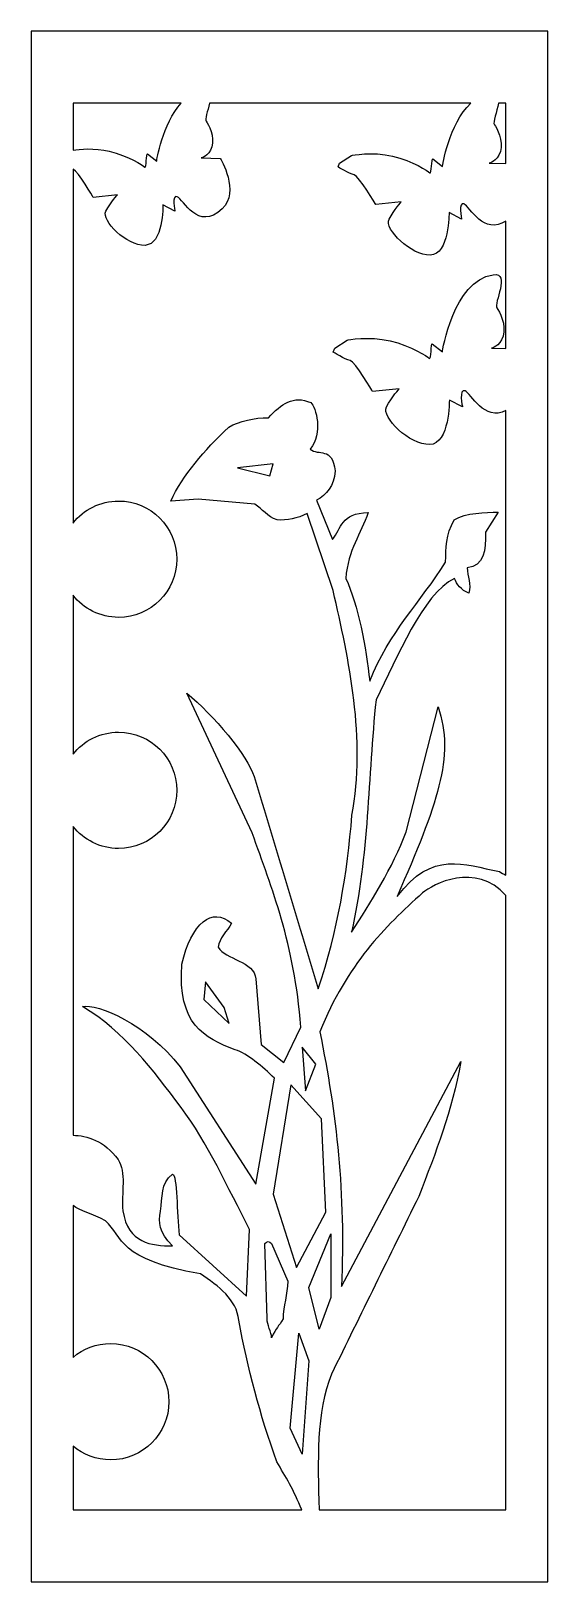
# Model space of a CAD drawing. Header units: centimetres. Extents: x -18.9 to -12.9, y -9 to 9.
import ezdxf

# ---------------------------------------------------------------- set-up
doc = ezdxf.new("R2010")
doc.units = ezdxf.units.CM
doc.header["$MEASUREMENT"] = 0
doc.layers.add('layer 1', color=7, linetype='Continuous')

msp = doc.modelspace()

# ---------------------------------------------------------------- linework, layer by layer
at = {"layer": 'layer 1', "color": 250}
for points, knots in [([(-18.89462, 9.00077), (-18.89462, 9.00077), (-12.89429, 9.00077), (-12.89429, 9.00077), (-12.89429, 9.00077), (-12.89429, 9.00077), (-12.89429, -9.00021), (-12.89429, -9.00021), (-12.89429, -9.00021), (-12.89429, -9.00021), (-18.89462, -9.00021), (-18.89462, -9.00021), (-18.89462, -9.00021), (-18.89462, -9.00021), (-18.89462, 9.00077), (-18.89462, 9.00077)], [0, 0, 0, 0, 0.2, 0.2, 0.2, 0.2, 0.4, 0.4, 0.4, 0.4, 0.6, 0.6, 0.6, 0.6, 1, 1, 1, 1]), ([(-18.40671, 8.16189), (-18.40671, 8.16189), (-17.15095, 8.16189), (-17.15095, 8.16189), (-17.15095, 8.16189), (-17.37102, 7.92677), (-17.43609, 7.49018), (-17.43609, 7.49018), (-17.43609, 7.49018), (-17.43609, 7.49018), (-17.54398, 7.57495), (-17.54398, 7.57495), (-17.54398, 7.57495), (-17.55557, 7.58405), (-17.55554, 7.40155), (-17.57481, 7.42082), (-17.57481, 7.42082), (-17.59408, 7.44008), (-17.76363, 7.55183), (-17.98712, 7.60578), (-17.98712, 7.60578), (-18.15817, 7.64707), (-18.33372, 7.62969), (-18.40671, 7.61925), (-18.40671, 7.61925), (-18.40671, 7.61925), (-18.40671, 8.16189), (-18.40671, 8.16189)], [0, 0, 0, 0, 0.125, 0.125, 0.125, 0.125, 0.25, 0.25, 0.25, 0.25, 0.375, 0.375, 0.375, 0.375, 0.5, 0.5, 0.5, 0.5, 0.625, 0.625, 0.625, 0.625, 0.75, 0.75, 0.75, 0.75, 1, 1, 1, 1]), ([(-16.8231, 8.16189), (-16.8231, 8.16189), (-13.791, 8.16189), (-13.791, 8.16189), (-13.791, 8.16189), (-14.04517, 7.92373), (-14.11913, 7.42759), (-14.11913, 7.42759), (-14.11913, 7.42759), (-14.11913, 7.42759), (-14.23248, 7.51665), (-14.23248, 7.51665), (-14.23248, 7.51665), (-14.24465, 7.52621), (-14.24463, 7.33448), (-14.26487, 7.35472), (-14.26487, 7.35472), (-14.28512, 7.37495), (-14.46324, 7.49237), (-14.69805, 7.54904), (-14.69805, 7.54904), (-14.93286, 7.60572), (-15.17576, 7.55714), (-15.17576, 7.55714), (-15.17576, 7.55714), (-15.17576, 7.55714), (-15.3134, 7.46807), (-15.3134, 7.46807), (-15.3134, 7.46807), (-15.3134, 7.46807), (-15.3296, 7.42354), (-15.3296, 7.42354), (-15.3296, 7.42354), (-15.3296, 7.42354), (-15.20005, 7.34257), (-15.14337, 7.33042), (-15.14337, 7.33042), (-15.0867, 7.31828), (-14.89237, 6.98631), (-14.89237, 6.98631), (-14.89237, 6.98631), (-14.89237, 6.98631), (-14.59684, 7.0187), (-14.59684, 7.0187), (-14.59684, 7.0187), (-14.59684, 7.0187), (-14.67781, 6.92964), (-14.73854, 6.81628), (-14.73854, 6.81628), (-14.79926, 6.70292), (-14.48348, 6.39524), (-14.26082, 6.3993), (-14.26082, 6.3993), (-14.03816, 6.40334), (-14.04221, 6.8932), (-14.04221, 6.8932), (-14.04221, 6.8932), (-14.04221, 6.8932), (-13.89646, 6.81628), (-13.89646, 6.81628), (-13.89646, 6.81628), (-13.89646, 6.81628), (-13.941, 7.0268), (-13.86813, 6.99441), (-13.86813, 6.99441), (-13.80044, 6.96432), (-13.63896, 6.62269), (-13.38221, 6.79563), (-13.38221, 6.79563), (-13.38221, 6.79563), (-13.38221, 5.31434), (-13.38221, 5.31434), (-13.38221, 5.31434), (-13.38221, 5.31434), (-13.55154, 5.32017), (-13.55154, 5.32017), (-13.55154, 5.32017), (-13.55154, 5.32017), (-13.45828, 5.33289), (-13.41589, 5.46007), (-13.41589, 5.46007), (-13.3735, 5.58725), (-13.45828, 5.75258), (-13.48796, 5.78649), (-13.48796, 5.78649), (-13.52977, 5.83429), (-13.32224, 6.20444), (-13.53035, 6.17226), (-13.53035, 6.17226), (-13.99704, 6.10009), (-14.1196, 5.27779), (-14.1196, 5.27779), (-14.1196, 5.27779), (-14.1196, 5.27779), (-14.2383, 5.37105), (-14.2383, 5.37105), (-14.2383, 5.37105), (-14.25104, 5.38106), (-14.25101, 5.18029), (-14.27221, 5.20149), (-14.27221, 5.20149), (-14.2934, 5.22268), (-14.47993, 5.34562), (-14.7258, 5.40497), (-14.7258, 5.40497), (-14.97168, 5.46431), (-15.22603, 5.41344), (-15.22603, 5.41344), (-15.22603, 5.41344), (-15.22603, 5.41344), (-15.37017, 5.32017), (-15.37017, 5.32017), (-15.37017, 5.32017), (-15.37017, 5.32017), (-15.38712, 5.27355), (-15.38712, 5.27355), (-15.38712, 5.27355), (-15.38712, 5.27355), (-15.25147, 5.18876), (-15.19212, 5.17605), (-15.19212, 5.17605), (-15.13276, 5.16333), (-14.92929, 4.81571), (-14.92929, 4.81571), (-14.92929, 4.81571), (-14.92929, 4.81571), (-14.61983, 4.84963), (-14.61983, 4.84963), (-14.61983, 4.84963), (-14.61983, 4.84963), (-14.70461, 4.75636), (-14.7682, 4.63766), (-14.7682, 4.63766), (-14.83179, 4.51897), (-14.50113, 4.19679), (-14.26798, 4.20103), (-14.26798, 4.20103), (-14.03481, 4.20527), (-14.03906, 4.71822), (-14.03906, 4.71822), (-14.03906, 4.71822), (-14.03906, 4.71822), (-13.88644, 4.63766), (-13.88644, 4.63766), (-13.88644, 4.63766), (-13.88644, 4.63766), (-13.93307, 4.8581), (-13.85676, 4.82419), (-13.85676, 4.82419), (-13.78894, 4.79404), (-13.63123, 4.46518), (-13.38221, 4.59547), (-13.38221, 4.59547), (-13.38221, 4.59547), (-13.38221, -0.79566), (-13.38221, -0.79566), (-13.38221, -0.79566), (-13.41091, -0.78258), (-13.43726, -0.7704), (-13.45785, -0.75396), (-13.45785, -0.75396), (-13.8732, -0.67472), (-14.23526, -0.5049), (-14.64575, -1.04291), (-14.64575, -1.04291), (-14.18224, 0.01864), (-13.97058, 0.58186), (-14.17059, 1.15639), (-14.17059, 1.15639), (-14.17059, 1.15639), (-14.53964, -0.29429), (-14.53964, -0.29429), (-14.53964, -0.29429), (-14.6979, -0.70636), (-14.95303, -1.12411), (-15.17425, -1.45691), (-15.17425, -1.45691), (-14.97295, -0.56393), (-14.98476, 0.34037), (-14.89002, 1.23899), (-14.89002, 1.23899), (-14.64033, 1.73086), (-14.35241, 2.46017), (-13.98039, 2.6473), (-13.98039, 2.6473), (-13.95096, 2.58167), (-13.90623, 2.51154), (-13.81181, 2.47724), (-13.81181, 2.47724), (-13.78471, 2.5752), (-13.82638, 2.67315), (-13.83364, 2.77108), (-13.83364, 2.77108), (-13.63428, 2.7889), (-13.61395, 2.97464), (-13.61919, 3.18437), (-13.61919, 3.18437), (-13.61919, 3.18437), (-13.47123, 3.41705), (-13.47123, 3.41705), (-13.47123, 3.41705), (-13.61712, 3.41561), (-13.85473, 3.40967), (-13.9815, 3.32754), (-13.9815, 3.32754), (-14.08404, 3.15507), (-14.07637, 2.99684), (-14.08359, 2.83673), (-14.08359, 2.83673), (-14.37068, 2.37376), (-14.73803, 2.02282), (-14.96395, 1.45676), (-14.96395, 1.45676), (-15.00315, 1.84315), (-15.09585, 2.3416), (-15.24207, 2.6473), (-15.24207, 2.6473), (-15.2122, 2.98354), (-15.06765, 3.15846), (-14.98044, 3.41401), (-14.98044, 3.41401), (-15.30429, 3.40367), (-15.28797, 3.22755), (-15.39396, 3.10067), (-15.39396, 3.10067), (-15.39396, 3.10067), (-15.58146, 3.55428), (-15.58146, 3.55428), (-15.58146, 3.55428), (-15.45905, 3.61836), (-15.3825, 3.71826), (-15.36328, 3.8944), (-15.36328, 3.8944), (-15.40294, 4.18555), (-15.55723, 4.06445), (-15.65418, 4.14949), (-15.65418, 4.14949), (-15.50304, 4.32895), (-15.58506, 4.63838), (-15.64795, 4.6879), (-15.64795, 4.6879), (-15.85118, 4.77717), (-15.98942, 4.6737), (-16.13912, 4.51202), (-16.13912, 4.51202), (-16.29899, 4.51502), (-16.47796, 4.47325), (-16.59961, 4.40458), (-16.59961, 4.40458), (-16.88538, 4.13112), (-17.13293, 3.84869), (-17.27346, 3.54386), (-17.27346, 3.54386), (-17.27346, 3.54386), (-16.95319, 3.56616), (-16.95319, 3.56616), (-16.95319, 3.56616), (-16.95319, 3.56616), (-16.29735, 3.51105), (-16.29735, 3.51105), (-16.29735, 3.51105), (-16.21099, 3.44989), (-16.15137, 3.36633), (-16.03823, 3.32754), (-16.03823, 3.32754), (-15.92173, 3.31608), (-15.80521, 3.34496), (-15.68868, 3.4007), (-15.68868, 3.4007), (-15.68868, 3.4007), (-15.38753, 2.50558), (-15.38753, 2.50558), (-15.38753, 2.50558), (-15.20596, 1.71275), (-15.00262, 0.77993), (-15.16935, -0.102), (-15.16935, -0.102), (-15.2241, -0.7728), (-15.33326, -1.44358), (-15.56216, -2.11439), (-15.56216, -2.11439), (-15.80986, -1.29339), (-16.05756, -0.47239), (-16.30525, 0.34859), (-16.30525, 0.34859), (-16.37497, 0.57969), (-16.78116, 1.06934), (-17.08445, 1.31516), (-17.08445, 1.31516), (-17.08445, 1.31516), (-16.32828, -0.30713), (-16.32828, -0.30713), (-16.32828, -0.30713), (-16.09579, -0.9565), (-15.84152, -1.58042), (-15.76139, -2.5607), (-15.76139, -2.5607), (-15.76139, -2.5607), (-15.96078, -2.96988), (-15.96078, -2.96988), (-15.96078, -2.96988), (-15.96078, -2.96988), (-16.22198, -2.76069), (-16.22198, -2.76069), (-16.22198, -2.76069), (-16.22198, -2.76069), (-16.28447, -2.00101), (-16.28447, -2.00101), (-16.28447, -2.00101), (-16.30165, -1.79224), (-16.64228, -1.77772), (-16.72082, -1.63255), (-16.72082, -1.63255), (-16.71274, -1.52875), (-16.61861, -1.44731), (-16.56751, -1.3547), (-16.56751, -1.3547), (-16.79126, -1.15761), (-17.03414, -1.35175), (-17.14318, -1.83095), (-17.14318, -1.83095), (-17.19524, -2.52697), (-16.8866, -2.68366), (-16.52689, -2.82297), (-16.52689, -2.82297), (-16.37665, -2.86581), (-16.2121, -3.02043), (-16.06664, -3.15271), (-16.06664, -3.15271), (-16.06664, -3.15271), (-16.28522, -4.38484), (-16.28522, -4.38484), (-16.28522, -4.38484), (-16.28522, -4.38484), (-17.16328, -3.02308), (-17.16328, -3.02308), (-17.16328, -3.02308), (-17.54088, -2.52689), (-18.12882, -2.2822), (-18.29612, -2.32258), (-18.29612, -2.32258), (-17.80915, -2.60953), (-17.48436, -3.05446), (-17.15304, -3.49306), (-17.15304, -3.49306), (-16.84569, -3.90376), (-16.61003, -4.42067), (-16.36005, -4.90963), (-16.36005, -4.90963), (-16.36005, -4.90963), (-16.39325, -5.68304), (-16.39325, -5.68304), (-16.39325, -5.68304), (-16.39325, -5.68304), (-17.17571, -4.96926), (-17.17571, -4.96926), (-17.17571, -4.96926), (-17.20082, -4.73544), (-17.19844, -4.2723), (-17.25109, -4.26783), (-17.25109, -4.26783), (-17.39472, -4.37489), (-17.36721, -4.53571), (-17.39167, -4.69652), (-17.39167, -4.69652), (-17.41916, -4.83108), (-17.40999, -4.93698), (-17.25413, -5.10023), (-17.25413, -5.10023), (-17.4975, -5.09633), (-17.7684, -5.07449), (-17.8284, -4.69079), (-17.8284, -4.69079), (-17.84706, -4.49332), (-17.78628, -4.23854), (-17.88443, -4.09842), (-17.88443, -4.09842), (-18.04122, -3.87827), (-18.24916, -3.81728), (-18.40671, -3.81516), (-18.40671, -3.81516), (-18.40671, -3.81516), (-18.40671, -0.23122), (-18.40671, -0.23122), (-18.40671, -0.23122), (-18.28304, -0.387), (-18.09205, -0.48697), (-17.87774, -0.48697), (-17.87774, -0.48697), (-17.50499, -0.48697), (-17.20271, -0.18467), (-17.20271, 0.18807), (-17.20271, 0.18807), (-17.20271, 0.56082), (-17.50499, 0.86311), (-17.87774, 0.86311), (-17.87774, 0.86311), (-18.09205, 0.86311), (-18.28304, 0.76319), (-18.40671, 0.60741), (-18.40671, 0.60741), (-18.40671, 0.60741), (-18.40671, 2.45142), (-18.40671, 2.45142), (-18.40671, 2.45142), (-18.28304, 2.29564), (-18.09205, 2.19567), (-17.87774, 2.19567), (-17.87774, 2.19567), (-17.50499, 2.19567), (-17.20271, 2.49797), (-17.20271, 2.87071), (-17.20271, 2.87071), (-17.20271, 3.24346), (-17.50499, 3.54575), (-17.87774, 3.54575), (-17.87774, 3.54575), (-18.09205, 3.54575), (-18.28304, 3.44583), (-18.40671, 3.29005), (-18.40671, 3.29005), (-18.40671, 3.29005), (-18.40671, 7.39623), (-18.40671, 7.39623), (-18.40671, 7.39623), (-18.34793, 7.37053), (-18.17209, 7.07016), (-18.17209, 7.07016), (-18.17209, 7.07016), (-18.17209, 7.07016), (-17.89079, 7.10099), (-17.89079, 7.10099), (-17.89079, 7.10099), (-17.89079, 7.10099), (-17.96785, 7.01621), (-18.02566, 6.90831), (-18.02566, 6.90831), (-18.08346, 6.80042), (-17.78289, 6.50756), (-17.57096, 6.51142), (-17.57096, 6.51142), (-17.35902, 6.51527), (-17.36287, 6.98153), (-17.36287, 6.98153), (-17.36287, 6.98153), (-17.36287, 6.98153), (-17.22415, 6.90831), (-17.22415, 6.90831), (-17.22415, 6.90831), (-17.22415, 6.90831), (-17.26654, 7.10869), (-17.19717, 7.07786), (-17.19717, 7.07786), (-17.12781, 7.04703), (-16.95501, 6.67242), (-16.67697, 6.93529), (-16.67697, 6.93529), (-16.46504, 7.13566), (-16.69623, 7.52101), (-16.69623, 7.52101), (-16.69623, 7.52101), (-16.69623, 7.52101), (-16.91973, 7.52871), (-16.91973, 7.52871), (-16.91973, 7.52871), (-16.91973, 7.52871), (-16.83496, 7.54027), (-16.79642, 7.65587), (-16.79642, 7.65587), (-16.75789, 7.77148), (-16.83496, 7.92176), (-16.86193, 7.95258), (-16.86193, 7.95258), (-16.88144, 7.97487), (-16.84129, 8.07429), (-16.8231, 8.16189)], [0, 0, 0, 0, 0.00833333, 0.00833333, 0.00833333, 0.00833333, 0.01666667, 0.01666667, 0.01666667, 0.01666667, 0.025, 0.025, 0.025, 0.025, 0.03333333, 0.03333333, 0.03333333, 0.03333333, 0.04166667, 0.04166667, 0.04166667, 0.04166667, 0.05, 0.05, 0.05, 0.05, 0.05833333, 0.05833333, 0.05833333, 0.05833333, 0.06666667, 0.06666667, 0.06666667, 0.06666667, 0.075, 0.075, 0.075, 0.075, 0.08333333, 0.08333333, 0.08333333, 0.08333333, 0.09166667, 0.09166667, 0.09166667, 0.09166667, 0.1, 0.1, 0.1, 0.1, 0.10833333, 0.10833333, 0.10833333, 0.10833333, 0.11666667, 0.11666667, 0.11666667, 0.11666667, 0.125, 0.125, 0.125, 0.125, 0.13333333, 0.13333333, 0.13333333, 0.13333333, 0.14166667, 0.14166667, 0.14166667, 0.14166667, 0.15, 0.15, 0.15, 0.15, 0.15833333, 0.15833333, 0.15833333, 0.15833333, 0.16666667, 0.16666667, 0.16666667, 0.16666667, 0.175, 0.175, 0.175, 0.175, 0.18333333, 0.18333333, 0.18333333, 0.18333333, 0.19166667, 0.19166667, 0.19166667, 0.19166667, 0.2, 0.2, 0.2, 0.2, 0.20833333, 0.20833333, 0.20833333, 0.20833333, 0.21666667, 0.21666667, 0.21666667, 0.21666667, 0.225, 0.225, 0.225, 0.225, 0.23333333, 0.23333333, 0.23333333, 0.23333333, 0.24166667, 0.24166667, 0.24166667, 0.24166667, 0.25, 0.25, 0.25, 0.25, 0.25833333, 0.25833333, 0.25833333, 0.25833333, 0.26666667, 0.26666667, 0.26666667, 0.26666667, 0.275, 0.275, 0.275, 0.275, 0.28333333, 0.28333333, 0.28333333, 0.28333333, 0.29166667, 0.29166667, 0.29166667, 0.29166667, 0.3, 0.3, 0.3, 0.3, 0.30833333, 0.30833333, 0.30833333, 0.30833333, 0.31666667, 0.31666667, 0.31666667, 0.31666667, 0.325, 0.325, 0.325, 0.325, 0.33333333, 0.33333333, 0.33333333, 0.33333333, 0.34166667, 0.34166667, 0.34166667, 0.34166667, 0.35, 0.35, 0.35, 0.35, 0.35833333, 0.35833333, 0.35833333, 0.35833333, 0.36666667, 0.36666667, 0.36666667, 0.36666667, 0.375, 0.375, 0.375, 0.375, 0.38333333, 0.38333333, 0.38333333, 0.38333333, 0.39166667, 0.39166667, 0.39166667, 0.39166667, 0.4, 0.4, 0.4, 0.4, 0.40833333, 0.40833333, 0.40833333, 0.40833333, 0.41666667, 0.41666667, 0.41666667, 0.41666667, 0.425, 0.425, 0.425, 0.425, 0.43333333, 0.43333333, 0.43333333, 0.43333333, 0.44166667, 0.44166667, 0.44166667, 0.44166667, 0.45, 0.45, 0.45, 0.45, 0.45833333, 0.45833333, 0.45833333, 0.45833333, 0.46666667, 0.46666667, 0.46666667, 0.46666667, 0.475, 0.475, 0.475, 0.475, 0.48333333, 0.48333333, 0.48333333, 0.48333333, 0.49166667, 0.49166667, 0.49166667, 0.49166667, 0.5, 0.5, 0.5, 0.5, 0.50833333, 0.50833333, 0.50833333, 0.50833333, 0.51666667, 0.51666667, 0.51666667, 0.51666667, 0.525, 0.525, 0.525, 0.525, 0.53333333, 0.53333333, 0.53333333, 0.53333333, 0.54166667, 0.54166667, 0.54166667, 0.54166667, 0.55, 0.55, 0.55, 0.55, 0.55833333, 0.55833333, 0.55833333, 0.55833333, 0.56666667, 0.56666667, 0.56666667, 0.56666667, 0.575, 0.575, 0.575, 0.575, 0.58333333, 0.58333333, 0.58333333, 0.58333333, 0.59166667, 0.59166667, 0.59166667, 0.59166667, 0.6, 0.6, 0.6, 0.6, 0.60833333, 0.60833333, 0.60833333, 0.60833333, 0.61666667, 0.61666667, 0.61666667, 0.61666667, 0.625, 0.625, 0.625, 0.625, 0.63333333, 0.63333333, 0.63333333, 0.63333333, 0.64166667, 0.64166667, 0.64166667, 0.64166667, 0.65, 0.65, 0.65, 0.65, 0.65833333, 0.65833333, 0.65833333, 0.65833333, 0.66666667, 0.66666667, 0.66666667, 0.66666667, 0.675, 0.675, 0.675, 0.675, 0.68333333, 0.68333333, 0.68333333, 0.68333333, 0.69166667, 0.69166667, 0.69166667, 0.69166667, 0.7, 0.7, 0.7, 0.7, 0.70833333, 0.70833333, 0.70833333, 0.70833333, 0.71666667, 0.71666667, 0.71666667, 0.71666667, 0.725, 0.725, 0.725, 0.725, 0.73333333, 0.73333333, 0.73333333, 0.73333333, 0.74166667, 0.74166667, 0.74166667, 0.74166667, 0.75, 0.75, 0.75, 0.75, 0.75833333, 0.75833333, 0.75833333, 0.75833333, 0.76666667, 0.76666667, 0.76666667, 0.76666667, 0.775, 0.775, 0.775, 0.775, 0.78333333, 0.78333333, 0.78333333, 0.78333333, 0.79166667, 0.79166667, 0.79166667, 0.79166667, 0.8, 0.8, 0.8, 0.8, 0.80833333, 0.80833333, 0.80833333, 0.80833333, 0.81666667, 0.81666667, 0.81666667, 0.81666667, 0.825, 0.825, 0.825, 0.825, 0.83333333, 0.83333333, 0.83333333, 0.83333333, 0.84166667, 0.84166667, 0.84166667, 0.84166667, 0.85, 0.85, 0.85, 0.85, 0.85833333, 0.85833333, 0.85833333, 0.85833333, 0.86666667, 0.86666667, 0.86666667, 0.86666667, 0.875, 0.875, 0.875, 0.875, 0.88333333, 0.88333333, 0.88333333, 0.88333333, 0.89166667, 0.89166667, 0.89166667, 0.89166667, 0.9, 0.9, 0.9, 0.9, 0.90833333, 0.90833333, 0.90833333, 0.90833333, 0.91666667, 0.91666667, 0.91666667, 0.91666667, 0.925, 0.925, 0.925, 0.925, 0.93333333, 0.93333333, 0.93333333, 0.93333333, 0.94166667, 0.94166667, 0.94166667, 0.94166667, 0.95, 0.95, 0.95, 0.95, 0.95833333, 0.95833333, 0.95833333, 0.95833333, 0.96666667, 0.96666667, 0.96666667, 0.96666667, 0.975, 0.975, 0.975, 0.975, 0.98333333, 0.98333333, 0.98333333, 0.98333333, 1, 1, 1, 1]), ([(-13.46996, 8.16189), (-13.46996, 8.16189), (-13.38221, 8.16189), (-13.38221, 8.16189), (-13.38221, 8.16189), (-13.38221, 8.16189), (-13.38221, 7.46137), (-13.38221, 7.46137), (-13.38221, 7.46137), (-13.38221, 7.46137), (-13.57664, 7.46807), (-13.57664, 7.46807), (-13.57664, 7.46807), (-13.57664, 7.46807), (-13.48758, 7.48022), (-13.4471, 7.60167), (-13.4471, 7.60167), (-13.40661, 7.72313), (-13.48758, 7.88102), (-13.51591, 7.9134), (-13.51591, 7.9134), (-13.53857, 7.93929), (-13.48464, 8.06421), (-13.46996, 8.16189)], [0, 0, 0, 0, 0.14285714, 0.14285714, 0.14285714, 0.14285714, 0.28571429, 0.28571429, 0.28571429, 0.28571429, 0.42857143, 0.42857143, 0.42857143, 0.42857143, 0.57142857, 0.57142857, 0.57142857, 0.57142857, 0.71428571, 0.71428571, 0.71428571, 0.71428571, 1, 1, 1, 1]), ([(-16.49668, 3.93183), (-16.49668, 3.93183), (-16.08296, 3.9779), (-16.08296, 3.9779), (-16.08296, 3.9779), (-16.08296, 3.9779), (-16.12235, 3.83969), (-16.12235, 3.83969), (-16.12235, 3.83969), (-16.12235, 3.83969), (-16.49668, 3.93183), (-16.49668, 3.93183)], [0, 0, 0, 0, 0.25, 0.25, 0.25, 0.25, 0.5, 0.5, 0.5, 0.5, 1, 1, 1, 1]), ([(-13.38221, -1.03205), (-13.38221, -1.03205), (-13.38221, -8.16133), (-13.38221, -8.16133), (-13.38221, -8.16133), (-13.38221, -8.16133), (-15.55136, -8.16133), (-15.55136, -8.16133), (-15.55136, -8.16133), (-15.56439, -7.59841), (-15.58869, -7.02845), (-15.40702, -6.58729), (-15.40702, -6.58729), (-15.06937, -5.89967), (-14.73171, -5.21204), (-14.39405, -4.52442), (-14.39405, -4.52442), (-14.19195, -4.00263), (-14.01408, -3.54879), (-13.90399, -2.95905), (-13.90399, -2.95905), (-13.90399, -2.95905), (-15.29056, -5.57227), (-15.29056, -5.57227), (-15.29056, -5.57227), (-15.24387, -4.48397), (-15.3473, -3.57124), (-15.54277, -2.61321), (-15.54277, -2.61321), (-15.22753, -1.83309), (-14.78636, -1.39275), (-14.35002, -1.00339), (-14.35002, -1.00339), (-14.23433, -0.90228), (-13.73534, -0.63683), (-13.38221, -1.03205)], [0, 0, 0, 0, 0.1, 0.1, 0.1, 0.1, 0.2, 0.2, 0.2, 0.2, 0.3, 0.3, 0.3, 0.3, 0.4, 0.4, 0.4, 0.4, 0.5, 0.5, 0.5, 0.5, 0.6, 0.6, 0.6, 0.6, 0.7, 0.7, 0.7, 0.7, 0.8, 0.8, 0.8, 0.8, 1, 1, 1, 1]), ([(-16.871, -2.0341), (-16.871, -2.0341), (-16.65429, -2.33355), (-16.65429, -2.33355), (-16.65429, -2.33355), (-16.65429, -2.33355), (-16.59518, -2.51783), (-16.59518, -2.51783), (-16.59518, -2.51783), (-16.59518, -2.51783), (-16.8907, -2.24141), (-16.8907, -2.24141), (-16.8907, -2.24141), (-16.8907, -2.24141), (-16.871, -2.0341), (-16.871, -2.0341)], [0, 0, 0, 0, 0.2, 0.2, 0.2, 0.2, 0.4, 0.4, 0.4, 0.4, 0.6, 0.6, 0.6, 0.6, 1, 1, 1, 1]), ([(-15.70864, -3.301), (-15.70864, -3.301), (-15.74804, -2.79424), (-15.74804, -2.79424), (-15.74804, -2.79424), (-15.74804, -2.79424), (-15.59042, -2.99004), (-15.59042, -2.99004), (-15.59042, -2.99004), (-15.59042, -2.99004), (-15.70864, -3.301), (-15.70864, -3.301)], [0, 0, 0, 0, 0.25, 0.25, 0.25, 0.25, 0.5, 0.5, 0.5, 0.5, 1, 1, 1, 1]), ([(-15.87937, -3.2319), (-15.87937, -3.2319), (-15.52312, -3.62348), (-15.52312, -3.62348), (-15.52312, -3.62348), (-15.52312, -3.62348), (-15.47222, -4.70611), (-15.47222, -4.70611), (-15.47222, -4.70611), (-15.47222, -4.70611), (-15.81152, -5.35108), (-15.81152, -5.35108), (-15.81152, -5.35108), (-15.81152, -5.35108), (-16.08296, -4.49879), (-16.08296, -4.49879), (-16.08296, -4.49879), (-16.08296, -4.49879), (-15.87937, -3.2319), (-15.87937, -3.2319)], [0, 0, 0, 0, 0.16666667, 0.16666667, 0.16666667, 0.16666667, 0.33333333, 0.33333333, 0.33333333, 0.33333333, 0.5, 0.5, 0.5, 0.5, 0.66666667, 0.66666667, 0.66666667, 0.66666667, 1, 1, 1, 1]), ([(-15.75315, -8.16133), (-15.75315, -8.16133), (-18.40671, -8.16133), (-18.40671, -8.16133), (-18.40671, -8.16133), (-18.40671, -8.16133), (-18.40671, -7.42222), (-18.40671, -7.42222), (-18.40671, -7.42222), (-18.28892, -7.52244), (-18.13632, -7.58297), (-17.96958, -7.58297), (-17.96958, -7.58297), (-17.59683, -7.58297), (-17.29454, -7.28069), (-17.29454, -6.90794), (-17.29454, -6.90794), (-17.29454, -6.53519), (-17.59683, -6.2329), (-17.96958, -6.2329), (-17.96958, -6.2329), (-18.13632, -6.2329), (-18.28892, -6.29339), (-18.40671, -6.39362), (-18.40671, -6.39362), (-18.40671, -6.39362), (-18.40671, -4.62892), (-18.40671, -4.62892), (-18.40671, -4.62892), (-18.3286, -4.6963), (-18.1833, -4.72372), (-18.02988, -4.80701), (-18.02988, -4.80701), (-17.82787, -4.99812), (-17.88259, -5.26092), (-16.92878, -5.4234), (-16.92878, -5.4234), (-16.7152, -5.5702), (-16.50755, -5.72002), (-16.48329, -5.96336), (-16.48329, -5.96336), (-16.37983, -6.51701), (-16.23761, -7.05935), (-16.0421, -7.60737), (-16.0421, -7.60737), (-15.94188, -7.77198), (-15.84229, -7.93971), (-15.75315, -8.16133)], [0, 0, 0, 0, 0.07692308, 0.07692308, 0.07692308, 0.07692308, 0.15384615, 0.15384615, 0.15384615, 0.15384615, 0.23076923, 0.23076923, 0.23076923, 0.23076923, 0.30769231, 0.30769231, 0.30769231, 0.30769231, 0.38461538, 0.38461538, 0.38461538, 0.38461538, 0.46153846, 0.46153846, 0.46153846, 0.46153846, 0.53846154, 0.53846154, 0.53846154, 0.53846154, 0.61538462, 0.61538462, 0.61538462, 0.61538462, 0.69230769, 0.69230769, 0.69230769, 0.69230769, 0.76923077, 0.76923077, 0.76923077, 0.76923077, 0.84615385, 0.84615385, 0.84615385, 0.84615385, 1, 1, 1, 1]), ([(-15.41312, -4.95948), (-15.41312, -4.95948), (-15.66923, -5.58142), (-15.66923, -5.58142), (-15.66923, -5.58142), (-15.66923, -5.58142), (-15.55102, -6.06515), (-15.55102, -6.06515), (-15.55102, -6.06515), (-15.55102, -6.06515), (-15.41312, -5.69659), (-15.41312, -5.69659), (-15.41312, -5.69659), (-15.41312, -5.69659), (-15.41312, -4.95948), (-15.41312, -4.95948)], [0, 0, 0, 0, 0.2, 0.2, 0.2, 0.2, 0.4, 0.4, 0.4, 0.4, 0.6, 0.6, 0.6, 0.6, 1, 1, 1, 1]), ([(-16.1022, -5.07357), (-16.1289, -5.04235), (-16.15559, -5.04235), (-16.18229, -5.07357), (-16.18229, -5.07357), (-16.18229, -5.07357), (-16.15559, -5.94754), (-16.15559, -5.94754), (-16.15559, -5.94754), (-16.15559, -6.00997), (-16.1022, -6.10361), (-16.1022, -6.16603), (-16.1022, -6.16603), (-16.04881, -6.04118), (-16.02211, -6.04118), (-15.96872, -5.94754), (-15.96872, -5.94754), (-15.96872, -5.79147), (-15.91533, -5.66661), (-15.91533, -5.51055), (-15.91533, -5.51055), (-15.91533, -5.51055), (-16.1022, -5.07357), (-16.1022, -5.07357)], [0, 0, 0, 0, 0.14285714, 0.14285714, 0.14285714, 0.14285714, 0.28571429, 0.28571429, 0.28571429, 0.28571429, 0.42857143, 0.42857143, 0.42857143, 0.42857143, 0.57142857, 0.57142857, 0.57142857, 0.57142857, 0.71428571, 0.71428571, 0.71428571, 0.71428571, 1, 1, 1, 1]), ([(-15.78744, -6.11121), (-15.78744, -6.11121), (-15.88594, -7.21686), (-15.88594, -7.21686), (-15.88594, -7.21686), (-15.88594, -7.21686), (-15.74804, -7.51632), (-15.74804, -7.51632), (-15.74804, -7.51632), (-15.74804, -7.51632), (-15.66923, -6.4337), (-15.66923, -6.4337), (-15.66923, -6.4337), (-15.66923, -6.4337), (-15.78744, -6.11121), (-15.78744, -6.11121)], [0, 0, 0, 0, 0.2, 0.2, 0.2, 0.2, 0.4, 0.4, 0.4, 0.4, 0.6, 0.6, 0.6, 0.6, 1, 1, 1, 1])]:
    msp.add_open_spline(points, degree=3, knots=knots, dxfattribs=at)

doc.saveas('drawing.dxf')
